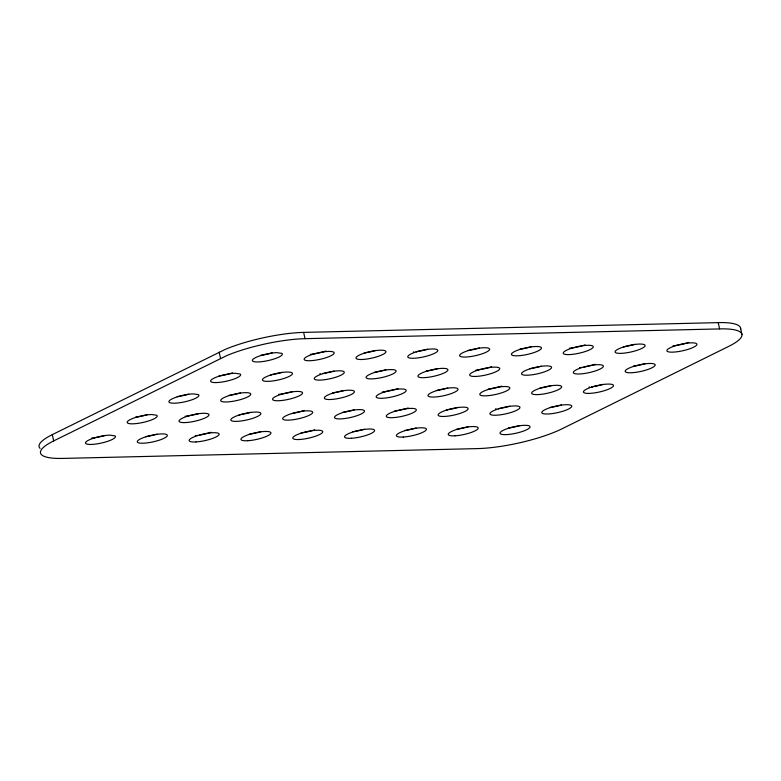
<?xml version="1.0" encoding="UTF-8"?>
<svg xmlns="http://www.w3.org/2000/svg" width="781" height="781" viewBox="0 0 781 781"><rect width="100%" height="100%" fill="white"/><g stroke="black" fill="none" stroke-linecap="round" stroke-linejoin="round"><path stroke-width="1.17" d="M40.065 448.401A61.445 13.511 -12.4 0 1 52.307 434.626L225.602 349.224A61.474 13.511 -12.4 0 1 303.633 332.403L721.781 322.553A61.474 13.511 -12.4 0 1 740.544 329.367M53.684 440.904L226.978 355.492A61.474 13.511 -12.4 0 1 305.02 338.671L723.128 328.84A61.474 13.511 -12.4 0 1 728.673 346.403L561.851 428.876A61.445 13.511 -12.4 0 1 477.367 448.606L62.812 458.418A61.445 13.511 -12.4 0 1 53.684 440.904L52.307 434.626M272.11 352.895L269.894 353.539A15.366 3.378 -12.4 0 1 260.62 355.375M323.519 351.792L321.713 352.319A15.366 3.378 -12.4 0 1 310.311 354.359M188.69 394.141L186.464 394.786A15.366 3.378 -12.4 0 1 177.189 396.621M282.214 372.293L279.998 372.937A15.366 3.378 -12.4 0 1 270.724 374.773M146.974 414.76L144.749 415.414A15.366 3.378 -12.4 0 1 135.484 417.239M375.749 350.444L373.533 351.089A15.366 3.378 -12.4 0 1 364.258 352.924M240.509 392.911L238.283 393.565A15.366 3.378 -12.4 0 1 229.009 395.391M105.259 435.388L103.043 436.032A15.366 3.378 -12.4 0 1 91.641 438.073M334.034 371.063L331.818 371.717A15.366 3.378 -12.4 0 1 322.543 373.543M198.794 413.539L196.568 414.184A15.366 3.378 -12.4 0 1 185.165 416.224M427.568 349.214L425.352 349.868A15.366 3.378 -12.4 0 1 416.078 351.694M292.328 391.691L290.102 392.335A15.366 3.378 -12.4 0 1 278.7 394.376M157.079 434.158L154.863 434.802A15.366 3.378 -12.4 0 1 145.588 436.638M385.853 369.843L383.637 370.487A15.366 3.378 -12.4 0 1 374.363 372.312M250.613 412.309L248.387 412.954A15.366 3.378 -12.4 0 1 239.123 414.789M479.388 347.994L477.171 348.638A15.366 3.378 -12.4 0 1 467.897 350.464M344.148 390.461L341.922 391.105A15.366 3.378 -12.4 0 1 332.657 392.941M437.672 368.612L435.456 369.257A15.366 3.378 -12.4 0 1 426.182 371.092M302.022 411.206L300.216 411.733A15.366 3.378 -12.4 0 1 293.197 413.247M531.207 346.764L528.991 347.408A15.366 3.378 -12.4 0 1 519.716 349.244M489.082 367.509L487.276 368.036A15.366 3.378 -12.4 0 1 475.873 370.077M354.252 409.859L352.036 410.503A15.366 3.378 -12.4 0 1 342.761 412.339M447.786 388.011L445.56 388.655A15.366 3.378 -12.4 0 1 436.296 390.49M541.321 366.162L539.095 366.806A15.366 3.378 -12.4 0 1 529.821 368.642M634.846 344.314L632.63 344.958A15.366 3.378 -12.4 0 1 623.355 346.793M457.891 407.409L455.674 408.053A15.366 3.378 -12.4 0 1 446.4 409.888M551.425 385.56L549.199 386.204A15.366 3.378 -12.4 0 1 539.935 388.04M644.96 363.712L642.734 364.356A15.366 3.378 -12.4 0 1 633.469 366.182M509.71 406.179L507.494 406.823A15.366 3.378 -12.4 0 1 498.219 408.658M603.244 384.33L601.028 384.974A15.366 3.378 -12.4 0 1 591.754 386.81M561.529 404.958L559.313 405.603A15.366 3.378 -12.4 0 1 550.039 407.428M413.334 351.938L413.95 351.909M319.81 373.787L320.415 373.757M589.011 387.054L589.626 387.025M495.476 408.902L496.091 408.873M303.633 332.403L305.02 338.671M219.158 352.133L220.535 358.411M740.593 328.274L741.95 334.561M718.227 322.582L719.574 328.869M416.175 428.027A15.366 3.378 -12.4 0 1 404.685 430.507M364.356 429.257A15.366 3.378 -12.4 0 1 352.866 431.737M519.814 425.577A15.366 3.378 -12.4 0 1 508.324 428.056M467.995 426.807A15.366 3.378 -12.4 0 1 456.504 429.277M314.606 429.794A15.366 3.378 -12.4 0 1 301.046 432.957M398.037 388.547A15.366 3.378 -12.4 0 1 395.967 389.241L393.741 389.885A15.366 3.378 -12.4 0 1 382.339 391.925M501.675 386.097A15.366 3.378 -12.4 0 1 499.606 386.78L497.38 387.435A15.366 3.378 -12.4 0 1 488.115 389.26M304.502 410.396A15.366 3.378 -12.4 0 1 302.432 411.089M408.141 407.946A15.366 3.378 -12.4 0 1 406.071 408.639L403.855 409.283A15.366 3.378 -12.4 0 1 394.581 411.109M260.717 431.708A15.366 3.378 -12.4 0 1 249.227 434.187M210.968 432.244A15.366 3.378 -12.4 0 1 199.672 435.095M197.408 435.407A15.366 3.378 -12.4 0 1 195.279 435.622M232.465 372.83A15.366 3.378 -12.4 0 1 230.395 373.523L228.179 374.167A15.366 3.378 -12.4 0 1 218.905 375.993M688.735 342.4A15.366 3.378 -12.4 0 1 686.665 343.084L684.449 343.738A15.366 3.378 -12.4 0 1 673.046 345.778M325.999 350.981A15.366 3.378 -12.4 0 1 323.93 351.675M595.2 364.249A15.366 3.378 -12.4 0 1 593.14 364.932L590.914 365.586A15.366 3.378 -12.4 0 1 583.905 367.09M581.64 367.412A15.366 3.378 -12.4 0 1 579.512 367.626M585.096 344.851A15.366 3.378 -12.4 0 1 583.026 345.544L580.81 346.188A15.366 3.378 -12.4 0 1 569.408 348.228M491.561 366.699A15.366 3.378 -12.4 0 1 489.502 367.392M261.186 355.433L259.126 356.126A15.366 3.378 -12.4 0 0 257.925 361.954L259.868 361.857A15.366 3.378 -12.4 0 0 271.271 359.816L273.487 359.172A15.366 3.378 -12.4 0 0 281.834 353.373L276.757 352.641A15.366 3.378 -12.4 0 0 261.186 355.433M219.481 376.061L217.411 376.745A15.366 3.378 -12.4 0 0 216.21 382.583L218.153 382.485A15.366 3.378 -12.4 0 0 229.555 380.435L231.781 379.791A15.366 3.378 -12.4 0 0 240.128 373.992L235.042 373.269A15.366 3.378 -12.4 0 0 219.481 376.061M177.765 396.68L175.696 397.373A15.366 3.378 -12.4 0 0 174.495 403.201L176.438 403.103A15.366 3.378 -12.4 0 0 187.84 401.063L190.066 400.419A15.366 3.378 -12.4 0 0 198.413 394.62L193.337 393.888A15.366 3.378 -12.4 0 0 177.765 396.68M313.015 354.213L310.945 354.896A15.366 3.378 -12.4 0 0 309.745 360.734L311.687 360.627A15.366 3.378 -12.4 0 0 323.09 358.586L325.306 357.942A15.366 3.378 -12.4 0 0 330.295 351.43L328.576 351.421A15.366 3.378 -12.4 0 0 313.015 354.213M136.05 417.298L133.981 417.991A15.366 3.378 -12.4 0 0 132.78 423.829L134.732 423.722A15.366 3.378 -12.4 0 0 146.135 421.681L148.351 421.037A15.366 3.378 -12.4 0 0 156.698 415.238L151.621 414.516A15.366 3.378 -12.4 0 0 136.05 417.298M271.3 374.831L269.23 375.524A15.366 3.378 -12.4 0 0 268.029 381.353L269.972 381.255A15.366 3.378 -12.4 0 0 281.375 379.215L283.601 378.57A15.366 3.378 -12.4 0 0 288.579 372.059L286.861 372.039A15.366 3.378 -12.4 0 0 271.3 374.831M94.335 437.926L92.275 438.619A15.366 3.378 -12.4 0 0 91.074 444.448L93.017 444.35A15.366 3.378 -12.4 0 0 104.42 442.31L106.636 441.655A15.366 3.378 -12.4 0 0 114.983 435.866L109.906 435.134A15.366 3.378 -12.4 0 0 94.335 437.926M229.585 395.45L227.515 396.143A15.366 3.378 -12.4 0 0 226.314 401.981L228.257 401.873A15.366 3.378 -12.4 0 0 239.66 399.833L241.885 399.189A15.366 3.378 -12.4 0 0 246.864 392.677L245.156 392.667A15.366 3.378 -12.4 0 0 229.585 395.45M364.834 352.983L362.765 353.676A15.366 3.378 -12.4 0 0 361.564 359.504L363.507 359.406A15.366 3.378 -12.4 0 0 374.909 357.366L377.125 356.712A15.366 3.378 -12.4 0 0 382.114 350.21L380.396 350.191A15.366 3.378 -12.4 0 0 364.834 352.983M187.87 416.078L185.8 416.771A15.366 3.378 -12.4 0 0 184.599 422.599L186.552 422.501A15.366 3.378 -12.4 0 0 197.954 420.461L200.17 419.807A15.366 3.378 -12.4 0 0 205.159 413.305L203.441 413.286A15.366 3.378 -12.4 0 0 187.87 416.078M323.119 373.601L321.05 374.294A15.366 3.378 -12.4 0 0 319.849 380.132L321.792 380.025A15.366 3.378 -12.4 0 0 333.194 377.984L335.42 377.34A15.366 3.378 -12.4 0 0 340.399 370.829L338.69 370.819A15.366 3.378 -12.4 0 0 323.119 373.601M146.154 436.696L144.094 437.389A15.366 3.378 -12.4 0 0 142.894 443.227L144.836 443.12A15.366 3.378 -12.4 0 0 156.239 441.08L158.455 440.435A15.366 3.378 -12.4 0 0 163.444 433.924L161.726 433.914A15.366 3.378 -12.4 0 0 146.154 436.696M281.404 394.229L279.334 394.922A15.366 3.378 -12.4 0 0 278.134 400.751L280.086 400.653A15.366 3.378 -12.4 0 0 291.489 398.613L293.705 397.959A15.366 3.378 -12.4 0 0 298.684 391.457L296.975 391.437A15.366 3.378 -12.4 0 0 281.404 394.229M416.654 351.753L414.584 352.446A15.366 3.378 -12.4 0 0 413.383 358.284L415.326 358.176A15.366 3.378 -12.4 0 0 426.729 356.136L428.945 355.492A15.366 3.378 -12.4 0 0 433.933 348.98L432.215 348.97A15.366 3.378 -12.4 0 0 416.654 351.753M239.689 414.848L237.619 415.541A15.366 3.378 -12.4 0 0 236.418 421.379L238.371 421.271A15.366 3.378 -12.4 0 0 249.774 419.231L251.99 418.587A15.366 3.378 -12.4 0 0 256.978 412.075L255.26 412.065A15.366 3.378 -12.4 0 0 239.689 414.848M374.939 372.381L372.869 373.074A15.366 3.378 -12.4 0 0 371.668 378.902L373.611 378.805A15.366 3.378 -12.4 0 0 385.013 376.754L387.239 376.11A15.366 3.378 -12.4 0 0 392.218 369.598L390.51 369.589A15.366 3.378 -12.4 0 0 374.939 372.381M333.223 392.999L331.154 393.692A15.366 3.378 -12.4 0 0 329.953 399.53L331.905 399.423A15.366 3.378 -12.4 0 0 343.308 397.383L345.524 396.738A15.366 3.378 -12.4 0 0 350.503 390.227L348.795 390.217A15.366 3.378 -12.4 0 0 333.223 392.999M468.473 350.532L466.403 351.225A15.366 3.378 -12.4 0 0 465.203 357.054L467.145 356.956A15.366 3.378 -12.4 0 0 478.548 354.906L480.774 354.262A15.366 3.378 -12.4 0 0 485.753 347.75L484.035 347.74A15.366 3.378 -12.4 0 0 468.473 350.532M291.508 413.627L289.439 414.32A15.366 3.378 -12.4 0 0 288.238 420.149L290.19 420.051A15.366 3.378 -12.4 0 0 301.593 418.001L303.809 417.357A15.366 3.378 -12.4 0 0 308.798 410.845L307.079 410.835A15.366 3.378 -12.4 0 0 291.508 413.627M426.758 371.151L424.688 371.844A15.366 3.378 -12.4 0 0 423.487 377.672L425.43 377.574A15.366 3.378 -12.4 0 0 436.833 375.534L439.059 374.89A15.366 3.378 -12.4 0 0 444.038 368.378L442.329 368.359A15.366 3.378 -12.4 0 0 426.758 371.151M385.043 391.779L382.973 392.462A15.366 3.378 -12.4 0 0 381.772 398.3L383.725 398.203A15.366 3.378 -12.4 0 0 395.127 396.152L397.344 395.508A15.366 3.378 -12.4 0 0 402.322 388.997L400.614 388.987A15.366 3.378 -12.4 0 0 385.043 391.779M520.292 349.302L518.223 349.995A15.366 3.378 -12.4 0 0 517.022 355.824L518.965 355.726A15.366 3.378 -12.4 0 0 530.367 353.686L532.593 353.041A15.366 3.378 -12.4 0 0 537.572 346.53L535.854 346.51A15.366 3.378 -12.4 0 0 520.292 349.302M343.328 412.397L341.268 413.09A15.366 3.378 -12.4 0 0 340.057 418.919L342.01 418.821A15.366 3.378 -12.4 0 0 353.412 416.781L355.628 416.136A15.366 3.378 -12.4 0 0 360.617 409.625L358.899 409.605A15.366 3.378 -12.4 0 0 343.328 412.397M478.577 369.93L476.508 370.614A15.366 3.378 -12.4 0 0 475.307 376.452L477.25 376.354A15.366 3.378 -12.4 0 0 488.652 374.304L490.878 373.66A15.366 3.378 -12.4 0 0 495.857 367.148L494.148 367.138A15.366 3.378 -12.4 0 0 478.577 369.93M436.862 390.549L434.792 391.242A15.366 3.378 -12.4 0 0 433.592 397.07L435.544 396.973A15.366 3.378 -12.4 0 0 446.947 394.932L449.163 394.288A15.366 3.378 -12.4 0 0 454.151 387.776L452.433 387.757A15.366 3.378 -12.4 0 0 436.862 390.549M572.112 348.082L570.042 348.765A15.366 3.378 -12.4 0 0 568.841 354.603L570.784 354.506A15.366 3.378 -12.4 0 0 582.187 352.456L584.413 351.811A15.366 3.378 -12.4 0 0 589.391 345.3L587.673 345.29A15.366 3.378 -12.4 0 0 572.112 348.082M395.147 411.177L393.087 411.86A15.366 3.378 -12.4 0 0 391.886 417.698L393.829 417.591A15.366 3.378 -12.4 0 0 405.232 415.551L407.448 414.906A15.366 3.378 -12.4 0 0 412.436 408.395L410.718 408.385A15.366 3.378 -12.4 0 0 395.147 411.177M530.397 368.7L528.327 369.393A15.366 3.378 -12.4 0 0 527.126 375.222L529.069 375.124A15.366 3.378 -12.4 0 0 540.472 373.084L542.697 372.439A15.366 3.378 -12.4 0 0 547.676 365.928L545.968 365.908A15.366 3.378 -12.4 0 0 530.397 368.7M488.681 389.319L486.612 390.012A15.366 3.378 -12.4 0 0 485.411 395.85L487.364 395.742A15.366 3.378 -12.4 0 0 498.766 393.702L500.982 393.058A15.366 3.378 -12.4 0 0 505.971 386.546L504.253 386.536A15.366 3.378 -12.4 0 0 488.681 389.319M623.931 346.852L621.861 347.545A15.366 3.378 -12.4 0 0 620.661 353.373L622.603 353.276A15.366 3.378 -12.4 0 0 634.006 351.235L636.232 350.591A15.366 3.378 -12.4 0 0 641.211 344.079L639.502 344.06A15.366 3.378 -12.4 0 0 623.931 346.852M446.966 409.947L444.906 410.64A15.366 3.378 -12.4 0 0 443.706 416.468L445.648 416.371A15.366 3.378 -12.4 0 0 457.051 414.33L459.267 413.676A15.366 3.378 -12.4 0 0 464.256 407.174L462.537 407.155A15.366 3.378 -12.4 0 0 446.966 409.947M582.216 367.47L580.146 368.163A15.366 3.378 -12.4 0 0 578.946 374.001L580.898 373.894A15.366 3.378 -12.4 0 0 592.301 371.854L594.517 371.209A15.366 3.378 -12.4 0 0 599.496 364.698L597.787 364.688A15.366 3.378 -12.4 0 0 582.216 367.47M540.501 388.098L538.431 388.792A15.366 3.378 -12.4 0 0 537.23 394.62L539.183 394.522A15.366 3.378 -12.4 0 0 550.585 392.482L552.802 391.828A15.366 3.378 -12.4 0 0 557.79 385.326L556.072 385.306A15.366 3.378 -12.4 0 0 540.501 388.098M675.75 345.622L673.681 346.315A15.366 3.378 -12.4 0 0 672.48 352.153L674.423 352.046A15.366 3.378 -12.4 0 0 685.825 350.005L688.051 349.361A15.366 3.378 -12.4 0 0 693.03 342.849L691.322 342.839A15.366 3.378 -12.4 0 0 675.75 345.622M498.786 408.717L496.726 409.41A15.366 3.378 -12.4 0 0 495.525 415.248L497.468 415.141A15.366 3.378 -12.4 0 0 508.87 413.1L511.086 412.456A15.366 3.378 -12.4 0 0 516.075 405.944L514.357 405.935A15.366 3.378 -12.4 0 0 498.786 408.717M634.035 366.25L631.966 366.943A15.366 3.378 -12.4 0 0 630.765 372.771L632.717 372.674A15.366 3.378 -12.4 0 0 644.12 370.633L646.336 369.979A15.366 3.378 -12.4 0 0 651.315 363.477L649.607 363.458A15.366 3.378 -12.4 0 0 634.035 366.25M592.32 386.868L590.251 387.561A15.366 3.378 -12.4 0 0 589.05 393.399L591.002 393.292A15.366 3.378 -12.4 0 0 602.405 391.252L604.621 390.607A15.366 3.378 -12.4 0 0 609.61 384.096L607.891 384.086A15.366 3.378 -12.4 0 0 592.32 386.868M550.615 407.497L548.545 408.19A15.366 3.378 -12.4 0 0 547.344 414.018L549.287 413.92A15.366 3.378 -12.4 0 0 560.69 411.87L562.906 411.226A15.366 3.378 -12.4 0 0 567.894 404.714L566.176 404.704A15.366 3.378 -12.4 0 0 550.615 407.497M351.44 438.268A15.366 3.378 -12.4 0 0 374.587 430.702A15.366 3.378 -12.4 0 0 352.729 432.02A15.366 3.378 -12.4 0 0 351.44 438.268M247.802 440.718A15.366 3.378 -12.4 0 0 270.948 433.152A15.366 3.378 -12.4 0 0 249.09 434.47A15.366 3.378 -12.4 0 0 247.802 440.718M506.898 434.587A15.366 3.378 -12.4 0 0 530.045 427.022A15.366 3.378 -12.4 0 0 508.187 428.339A15.366 3.378 -12.4 0 0 506.898 434.587M455.079 435.808A15.366 3.378 -12.4 0 0 478.226 428.252A15.366 3.378 -12.4 0 0 456.368 429.57A15.366 3.378 -12.4 0 0 455.079 435.808M403.26 437.038A15.366 3.378 -12.4 0 0 426.406 429.472A15.366 3.378 -12.4 0 0 404.548 430.8A15.366 3.378 -12.4 0 0 403.26 437.038M299.621 439.488A15.366 3.378 -12.4 0 0 322.768 431.932A15.366 3.378 -12.4 0 0 300.91 433.25A15.366 3.378 -12.4 0 0 299.621 439.488M195.982 441.939A15.366 3.378 -12.4 0 0 219.129 434.382A15.366 3.378 -12.4 0 0 197.271 435.7A15.366 3.378 -12.4 0 0 195.982 441.939"/></g></svg>
